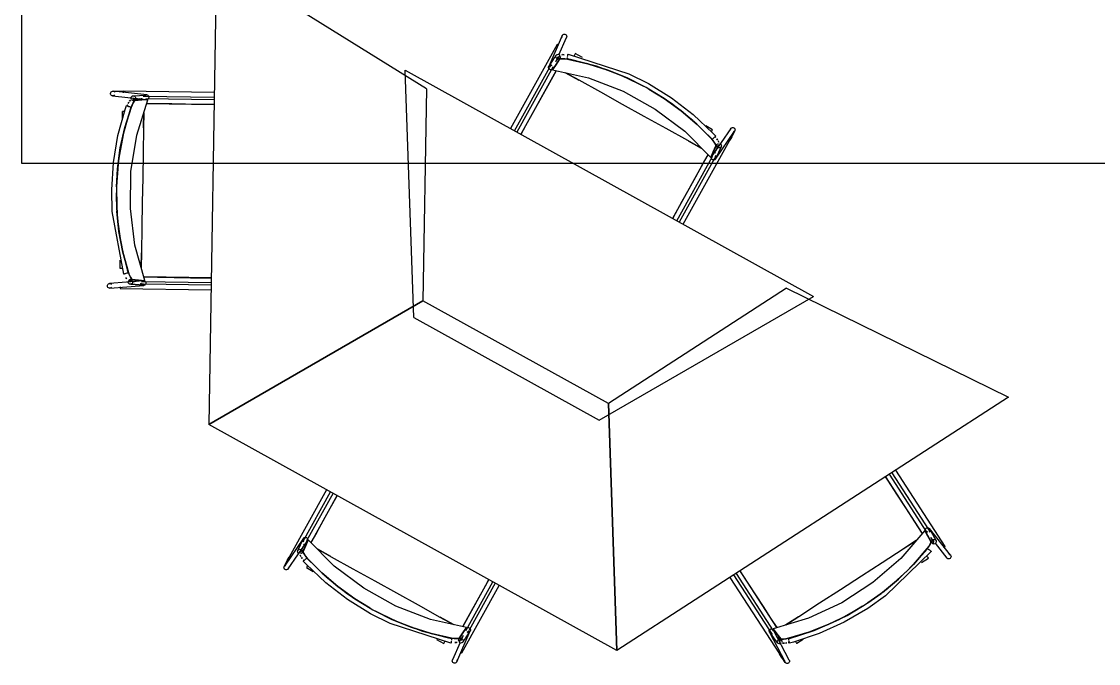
# Model space of a CAD drawing. Header units: metres. Extents: x 2.5 to 42.6, y 0.9 to 31.9.
# Drawn here: x 34.3 to 35.3, y 22.286 to 22.882 of the extents above; entities that cross this region are included whole.
import ezdxf

# ---------------------------------------------------------------- set-up
doc = ezdxf.new("R2010")
doc.units = ezdxf.units.M
for name, color, linetype in [('ARREDI', 9, 'Continuous'), ('PARETI_STRUTTURE', 7, 'Continuous'), ('WAYFINDING_RIQUADRI', 7, 'Continuous')]:
    doc.layers.add(name, color=color, linetype=linetype)

msp = doc.modelspace()

# ---------------------------------------------------------------- linework, layer by layer
at = {"layer": 'ARREDI'}
for points in [[(34.67579, 22.81917), (34.48086, 22.94046), (34.47386, 22.50741)], [(34.79713, 22.8603), (34.79715, 22.86028)], [(34.79789, 22.85988), (34.79745, 22.86013), (34.79718, 22.86027)], [(34.8019, 22.86686), (34.80172, 22.86758), (34.80182, 22.86833), (34.8019, 22.86855), (34.8019, 22.86857), (34.80215, 22.86898), (34.80269, 22.8695), (34.80339, 22.86979), (34.80414, 22.86983), (34.80486, 22.86961), (34.80546, 22.86915), (34.80587, 22.86854)], [(34.80587, 22.86853), (34.80605, 22.86781), (34.80596, 22.86706), (34.80587, 22.86684), (34.80587, 22.86682), (34.80562, 22.86641), (34.80508, 22.86589)], [(34.79587, 22.84421), (34.79667, 22.84541), (34.79999, 22.85033)], [(34.79608, 22.84822), (34.7959, 22.84894), (34.79598, 22.84968), (34.79621, 22.85021), (34.79631, 22.85035), (34.79678, 22.85081), (34.79684, 22.85083), (34.79752, 22.85111), (34.79826, 22.85114), (34.79898, 22.85092), (34.79958, 22.85046)], [(34.79847, 22.85955), (34.79789, 22.85987)], [(34.8016, 22.85075), (34.80246, 22.85082), (34.80371, 22.85076)], [(34.8037, 22.85077), (34.80239, 22.85083)], [(34.80688, 22.84898), (34.807, 22.84972), (34.80711, 22.85037), (34.8072, 22.85087), (34.80725, 22.85115), (34.80725, 22.85119), (34.80725, 22.85118), (34.80721, 22.85094)], [(34.81389, 22.85171), (34.81376, 22.85148), (34.81352, 22.85106), (34.8132, 22.85048), (34.81284, 22.84984)], [(34.78931, 22.838), (34.78913, 22.83872), (34.78923, 22.83947), (34.78931, 22.83969), (34.78931, 22.83971), (34.78956, 22.84012), (34.79011, 22.84064), (34.7908, 22.84093), (34.79155, 22.84097), (34.79227, 22.84075)], [(34.79944, 22.84649), (34.79614, 22.84159), (34.79286, 22.83667), (34.82625, 22.82916), (34.85828, 22.81696), (34.88825, 22.80034), (34.91557, 22.77965), (34.93964, 22.75531), (34.94207, 22.7607), (34.94447, 22.7661), (34.94436, 22.76698), (34.94358, 22.76849), (34.94226, 22.77037), (34.94068, 22.77224)], [(34.80016, 22.8491), (34.80008, 22.84837), (34.79984, 22.84784), (34.79975, 22.84772), (34.79923, 22.84722), (34.79922, 22.84722), (34.79854, 22.84694), (34.7978, 22.84691), (34.79709, 22.84713), (34.79648, 22.84759), (34.79608, 22.84822)], [(34.79942, 22.8465), (34.8002, 22.84686), (34.80185, 22.84701), (34.80412, 22.8469), (34.80664, 22.84654)], [(34.80665, 22.84653), (34.80423, 22.84688), (34.80194, 22.84699), (34.80025, 22.84685), (34.79944, 22.84649)], [(34.80652, 22.84695), (34.80656, 22.84717), (34.80665, 22.84763), (34.80676, 22.84825)], [(34.80665, 22.84654), (34.82564, 22.84223), (34.84423, 22.83641), (34.86205, 22.82919)], [(34.86209, 22.82918), (34.84431, 22.83639), (34.82575, 22.84221), (34.8068, 22.84651)], [(34.66403, 22.60683), (34.65615, 22.83629), (35.03497, 22.62633)], [(34.79631, 22.83589), (34.79011, 22.82471), (34.78271, 22.81135), (34.77529, 22.79798), (34.7679, 22.78463), (34.76354, 22.77677)], [(34.79303, 22.83754), (34.79249, 22.83703), (34.7918, 22.83675), (34.79105, 22.83671), (34.79032, 22.83692), (34.78973, 22.83737), (34.78931, 22.838)], [(34.79286, 22.83667), (34.79326, 22.83966), (34.79286, 22.83667)], [(34.80496, 22.83395), (34.81717, 22.82717)], [(34.93089, 22.76415), (34.91837, 22.7711), (34.89824, 22.78225), (34.87805, 22.79344), (34.85784, 22.80465), (34.83764, 22.81585), (34.81752, 22.827), (34.80498, 22.83394)], [(34.86262, 22.82893), (34.87723, 22.82159)], [(34.87722, 22.8216), (34.86266, 22.82892)], [(34.383, 22.81345), (34.38266, 22.81411), (34.38257, 22.81486), (34.38275, 22.8156), (34.38315, 22.81623), (34.38375, 22.81668), (34.38446, 22.81689), (34.38496, 22.81691), (34.38521, 22.81686), (34.38589, 22.81656), (34.38643, 22.81604)], [(34.38628, 22.81327), (34.38568, 22.81283), (34.38497, 22.8126), (34.38447, 22.8126), (34.38422, 22.81265), (34.38354, 22.81294), (34.383, 22.81345)], [(34.39448, 22.81605), (34.39447, 22.81538)], [(34.39449, 22.8169), (34.39449, 22.81691), (34.39449, 22.81685), (34.39449, 22.81656), (34.39448, 22.81605)], [(34.4018, 22.80989), (34.40171, 22.81064), (34.40186, 22.81136), (34.40226, 22.812), (34.40283, 22.81244), (34.40289, 22.81247), (34.40354, 22.81267), (34.40369, 22.81268), (34.40426, 22.81262), (34.40494, 22.81232), (34.40549, 22.8118)], [(34.40549, 22.8118), (34.40582, 22.81114), (34.40592, 22.81039), (34.40577, 22.80965), (34.40538, 22.80903), (34.40479, 22.80858), (34.40478, 22.80857), (34.4041, 22.80836), (34.40395, 22.80835), (34.40336, 22.8084), (34.40268, 22.80871), (34.40214, 22.80922)], [(34.40333, 22.80957), (34.40762, 22.80988), (34.40927, 22.80999)], [(34.41085, 22.8101), (34.41181, 22.81017)], [(34.41404, 22.81211), (34.41444, 22.81274), (34.41504, 22.81319), (34.41576, 22.81342), (34.41624, 22.81342), (34.41626, 22.81342), (34.41649, 22.81337), (34.41717, 22.81308), (34.41772, 22.81257)], [(34.41772, 22.81256), (34.41805, 22.8119), (34.41815, 22.81115), (34.41797, 22.81041), (34.41757, 22.80979), (34.41697, 22.80933), (34.41626, 22.80911)], [(34.6758, 22.81918), (34.67262, 22.62233)], [(34.88213, 22.81888), (34.89639, 22.8102), (34.91219, 22.79875), (34.92698, 22.78607), (34.9407, 22.77224)], [(34.94059, 22.77235), (34.9269, 22.78614), (34.91212, 22.7988), (34.89637, 22.81021), (34.88214, 22.81887)], [(34.38808, 22.72817), (34.38903, 22.74485), (34.39169, 22.76416), (34.39593, 22.78319), (34.40167, 22.8018)], [(34.40162, 22.80166), (34.3959, 22.78309), (34.39169, 22.76409), (34.38902, 22.74481), (34.38808, 22.72818)], [(34.39738, 22.80358), (34.39764, 22.80348), (34.39811, 22.80331), (34.39874, 22.80308), (34.39943, 22.80281), (34.40013, 22.80256)], [(34.39851, 22.80431), (34.39811, 22.80331)], [(34.39812, 22.80331), (34.39852, 22.80431)], [(34.399, 22.80551), (34.39953, 22.80654)], [(34.39962, 22.80675), (34.39904, 22.80561)], [(34.40005, 22.80756), (34.40101, 22.80895)], [(34.40102, 22.80898), (34.40008, 22.80763)], [(34.40013, 22.80257), (34.40073, 22.80235), (34.40116, 22.80219), (34.40138, 22.80211)], [(34.40263, 22.64222), (34.40852, 22.64161), (34.41439, 22.64103), (34.40531, 22.67403), (34.401, 22.70803), (34.40156, 22.7423), (34.40696, 22.77614), (34.41711, 22.80883), (34.41121, 22.80843), (34.40531, 22.80801), (34.40459, 22.8075), (34.40363, 22.80611), (34.40259, 22.80405), (34.40168, 22.80179)], [(34.40167, 22.8018), (34.40263, 22.80417), (34.40366, 22.80619), (34.40462, 22.80753), (34.40531, 22.80803)], [(34.40574, 22.80992), (34.40574, 22.8099)], [(34.41499, 22.80969), (34.41711, 22.80883)], [(34.4782, 22.80445), (34.46526, 22.80466), (34.45232, 22.80487), (34.4394, 22.80508), (34.42649, 22.80529), (34.41606, 22.80545)], [(34.39572, 22.79808), (34.39499, 22.79809), (34.39434, 22.7981), (34.39384, 22.7981), (34.39357, 22.79812)], [(34.41342, 22.79695), (34.41319, 22.78264), (34.41282, 22.75964), (34.41245, 22.73654), (34.41207, 22.71343), (34.4117, 22.69034), (34.41132, 22.66734), (34.4111, 22.65301)], [(34.41321, 22.78302), (34.41343, 22.79696)], [(34.94021, 22.77924), (34.94057, 22.77989), (34.94089, 22.78046), (34.94113, 22.78089), (34.94125, 22.78111)], [(34.95795, 22.78116), (34.95809, 22.7819), (34.95832, 22.78233), (34.95832, 22.78234), (34.95847, 22.78254), (34.95906, 22.78299), (34.95977, 22.78323)], [(34.95976, 22.78324), (34.96051, 22.78322), (34.96121, 22.78294), (34.96178, 22.78244), (34.96215, 22.78179), (34.96226, 22.78105), (34.96212, 22.78032), (34.96189, 22.77989), (34.96189, 22.77987), (34.96174, 22.77968), (34.96115, 22.77922), (34.96044, 22.77899)], [(34.9187, 22.7709), (34.9309, 22.76415)], [(34.9407, 22.77224), (34.94235, 22.77028), (34.94363, 22.76842), (34.94438, 22.76695), (34.94449, 22.76609)], [(34.9421, 22.77324), (34.94163, 22.77281), (34.94128, 22.7725), (34.94112, 22.77235)], [(34.94429, 22.77519), (34.94408, 22.77501), (34.94371, 22.77466), (34.94321, 22.77423), (34.94265, 22.77373), (34.94211, 22.77323)], [(34.9437, 22.77467), (34.94439, 22.77384)], [(34.94431, 22.77521), (34.94432, 22.77522)], [(34.94523, 22.77285), (34.94602, 22.77171)], [(34.94603, 22.77172), (34.9453, 22.77276)], [(34.94655, 22.77096), (34.94731, 22.76946)], [(34.94734, 22.76943), (34.94659, 22.77091)], [(34.95666, 22.77188), (34.95607, 22.7722)], [(34.95739, 22.77147), (34.95741, 22.77146), (34.95735, 22.77148), (34.9571, 22.77164), (34.95666, 22.77189)], [(34.94371, 22.76023), (34.94332, 22.75936)], [(34.94678, 22.76712), (34.94503, 22.76319), (34.94436, 22.76167)], [(34.94773, 22.76416), (34.94698, 22.76418), (34.94627, 22.76444), (34.9457, 22.76493), (34.94534, 22.76557), (34.94522, 22.76629), (34.94522, 22.7663), (34.94536, 22.76701), (34.94541, 22.76715), (34.94573, 22.76764), (34.94631, 22.76809), (34.94702, 22.76833)], [(34.94777, 22.76832), (34.94848, 22.76805), (34.94905, 22.76757), (34.94943, 22.76693), (34.94954, 22.7662), (34.94954, 22.76614), (34.9494, 22.76548), (34.94934, 22.76534), (34.94902, 22.76486), (34.94844, 22.7644), (34.94773, 22.76416)], [(34.90438, 22.6987), (34.90702, 22.70347), (34.9133, 22.71479), (34.91958, 22.72611), (34.92584, 22.7374), (34.93211, 22.7487), (34.93715, 22.75783)], [(34.9414, 22.75678), (34.93963, 22.75532)], [(34.94264, 22.75301), (34.94189, 22.75303), (34.9412, 22.7533), (34.94063, 22.7538), (34.94027, 22.75446), (34.94014, 22.75519), (34.94028, 22.75593)], [(34.94341, 22.75697), (34.94398, 22.75647), (34.94434, 22.75582), (34.94447, 22.75508), (34.94431, 22.75435), (34.94409, 22.75392), (34.94409, 22.7539), (34.94394, 22.75371), (34.94336, 22.75325), (34.94265, 22.75301)], [(34.38839, 22.70623), (34.38799, 22.72258)], [(34.38799, 22.72256), (34.38838, 22.70627)], [(34.38843, 22.70564), (34.39044, 22.68656), (34.39402, 22.66745), (34.39915, 22.6487)], [(34.3992, 22.64856), (34.39406, 22.66734), (34.39045, 22.68649), (34.38843, 22.70561)], [(34.4111, 22.65299), (34.41134, 22.66695)], [(34.39122, 22.65251), (34.39119, 22.65251)], [(34.39122, 22.65251), (34.39149, 22.65251), (34.39197, 22.65249), (34.39263, 22.65248), (34.39338, 22.65246)], [(34.39763, 22.64784), (34.39694, 22.6476), (34.39623, 22.64738), (34.39559, 22.64717), (34.39512, 22.647), (34.39485, 22.64692), (34.39481, 22.64691), (34.39482, 22.64691), (34.39505, 22.64698)], [(34.39685, 22.64396), (34.39741, 22.64278)], [(34.39739, 22.64284), (34.39686, 22.64398)], [(34.3989, 22.64825), (34.39867, 22.64818), (34.39823, 22.64803), (34.39763, 22.64784)], [(34.40632, 22.64014), (34.40489, 22.64028), (34.39899, 22.6409)], [(34.40264, 22.6422), (34.40194, 22.64273), (34.40104, 22.6441), (34.40008, 22.64614), (34.39919, 22.64856)], [(34.3992, 22.64856), (34.40003, 22.64627), (34.40101, 22.64418), (34.40192, 22.64277), (34.40263, 22.64222)], [(34.39998, 22.64163), (34.40066, 22.6419), (34.40125, 22.64193), (34.4014, 22.64192), (34.40208, 22.64168), (34.40209, 22.64168), (34.40266, 22.64121), (34.40303, 22.64057), (34.40316, 22.63983), (34.40304, 22.6391), (34.40269, 22.63843)], [(34.41439, 22.64103), (34.41156, 22.63999), (34.41439, 22.64103)], [(34.41346, 22.64444), (34.42623, 22.64423), (34.44151, 22.644), (34.4568, 22.64375), (34.47205, 22.6435), (34.47607, 22.64343)], [(34.41425, 22.64053), (34.41483, 22.64006), (34.41522, 22.63942), (34.41536, 22.63869), (34.41525, 22.63794), (34.41489, 22.63728)], [(34.3835, 22.63481), (34.38295, 22.63431), (34.38225, 22.63404), (34.382, 22.634), (34.3815, 22.63403), (34.38079, 22.63426), (34.38022, 22.63474), (34.37983, 22.63538), (34.37968, 22.63611), (34.37979, 22.63686), (34.38015, 22.63751)], [(34.38016, 22.63752), (34.38071, 22.63802), (34.38141, 22.63828), (34.38166, 22.63833), (34.38216, 22.6383), (34.38286, 22.63806), (34.38343, 22.63759)], [(34.39155, 22.63455), (34.39153, 22.63404), (34.39153, 22.63374), (34.39153, 22.63369), (34.39153, 22.6337)], [(34.39156, 22.63522), (34.39155, 22.63455)], [(34.40269, 22.63844), (34.40213, 22.63794), (34.40144, 22.63766), (34.40085, 22.63763), (34.4007, 22.63764), (34.40008, 22.63785), (34.40002, 22.63788), (34.39945, 22.63835), (34.39908, 22.63899), (34.39895, 22.63973)], [(34.41489, 22.63728), (34.41434, 22.63678), (34.41364, 22.63652), (34.41339, 22.63647), (34.41289, 22.6365), (34.41218, 22.63674), (34.41161, 22.63721), (34.41122, 22.63785), (34.41107, 22.63859)], [(35.01005, 22.63392), (34.84481, 22.5269)], [(35.01004, 22.63391), (35.21621, 22.53289), (34.85268, 22.29744)], [(34.85268, 22.29745), (34.8448, 22.5269), (34.67261, 22.62234)], [(34.83622, 22.5114), (35.03497, 22.62633)], [(34.66403, 22.60684), (34.83622, 22.51139)], [(34.84481, 22.52689), (34.85268, 22.29745), (34.47386, 22.5074)], [(35.13607, 22.40638), (35.12912, 22.4171), (35.12082, 22.42992), (35.1125, 22.44277), (35.1042, 22.45557), (35.10202, 22.45894)], [(34.59253, 22.44088), (34.58625, 22.42956), (34.57998, 22.41825), (34.57372, 22.40696), (34.56866, 22.39784)], [(35.13887, 22.40921), (35.13894, 22.40996), (35.13926, 22.41064), (35.13978, 22.41117), (35.14046, 22.41149), (35.14121, 22.41156)], [(35.14121, 22.41156), (35.14194, 22.41136), (35.14255, 22.41095), (35.14271, 22.41077), (35.14271, 22.41075), (35.14298, 22.41034), (35.14317, 22.40961), (35.1431, 22.40886), (35.14278, 22.4082), (35.14225, 22.40766)], [(34.70638, 22.30917), (34.70969, 22.31407), (34.71296, 22.31899), (34.67957, 22.3265), (34.64755, 22.3387), (34.61756, 22.35532), (34.59026, 22.37601), (34.56619, 22.40035), (34.56376, 22.39496), (34.56135, 22.38956), (34.56146, 22.38868), (34.56224, 22.38717), (34.56356, 22.38529), (34.56514, 22.38342)], [(34.56241, 22.39869), (34.56184, 22.39919), (34.56148, 22.39984), (34.56136, 22.40058), (34.56151, 22.40131), (34.56173, 22.40174), (34.56173, 22.40176), (34.56188, 22.40195), (34.56247, 22.40241), (34.56318, 22.40265)], [(34.56318, 22.40265), (34.56393, 22.40263), (34.56462, 22.40236), (34.56519, 22.40186), (34.56555, 22.4012), (34.56568, 22.40047), (34.56554, 22.39973)], [(34.56443, 22.39888), (34.56619, 22.40034)], [(35.14394, 22.39862), (35.14116, 22.40385), (35.13837, 22.40905), (35.11604, 22.38314), (35.09021, 22.36061), (35.06143, 22.34197), (35.03032, 22.32761), (34.99751, 22.31783), (35.00114, 22.31315), (35.00476, 22.30849), (35.00559, 22.30818), (35.00729, 22.30815), (35.00957, 22.30843), (35.01196, 22.30894)], [(35.13838, 22.40906), (35.14082, 22.4073), (35.13838, 22.40906)], [(35.14361, 22.40285), (35.14429, 22.40158), (35.14706, 22.39634)], [(35.14663, 22.39657), (35.14591, 22.39675), (35.1453, 22.39717), (35.14494, 22.39764), (35.14487, 22.39778), (35.14469, 22.39848), (35.14476, 22.39921), (35.14509, 22.39988), (35.14562, 22.40039), (35.14631, 22.40071), (35.14705, 22.40078)], [(35.14705, 22.40078), (35.14777, 22.4006), (35.14839, 22.40019), (35.14875, 22.39971), (35.14882, 22.39957), (35.149, 22.39894), (35.149, 22.39888), (35.14893, 22.39814), (35.14859, 22.39748), (35.14807, 22.39696)], [(34.55805, 22.38734), (34.55734, 22.38761), (34.55677, 22.38809), (34.5564, 22.38873), (34.55629, 22.38946), (34.55629, 22.38952), (34.55643, 22.39018), (34.55648, 22.39032), (34.5568, 22.3908), (34.55738, 22.39126), (34.55809, 22.3915)], [(34.55809, 22.3915), (34.55884, 22.39148), (34.55955, 22.39122), (34.56012, 22.39073), (34.56048, 22.39009), (34.56061, 22.38937), (34.56061, 22.38936), (34.56047, 22.38865), (34.56041, 22.38851), (34.56009, 22.38802), (34.55951, 22.38757), (34.5588, 22.38733)], [(34.55905, 22.38854), (34.5608, 22.39247), (34.56148, 22.39399)], [(34.56212, 22.39543), (34.56251, 22.3963)], [(34.58713, 22.38476), (34.57492, 22.39151)], [(34.57493, 22.39151), (34.58746, 22.38456), (34.60758, 22.37341), (34.62778, 22.36222), (34.64798, 22.35101), (34.66818, 22.33981), (34.6883, 22.32866), (34.70084, 22.32172)], [(35.00943, 22.32139), (35.02146, 22.32918), (35.04076, 22.34168), (35.06014, 22.35423), (35.07954, 22.3668), (35.09891, 22.37934), (35.11823, 22.39186), (35.13026, 22.39965)], [(35.09919, 22.3515), (35.11391, 22.36379), (35.12778, 22.37743), (35.1405, 22.39212)], [(35.14059, 22.39224), (35.12785, 22.37751), (35.11397, 22.36384), (35.09922, 22.35152)], [(35.13027, 22.39966), (35.11855, 22.39208)], [(35.14058, 22.39224), (35.14203, 22.39421), (35.14321, 22.39619), (35.14388, 22.39774), (35.14395, 22.39862)], [(35.14395, 22.39864), (35.1439, 22.39778), (35.14326, 22.39625), (35.14211, 22.39431), (35.14059, 22.39224)], [(35.14101, 22.39216), (35.14119, 22.39203), (35.14155, 22.39173), (35.14207, 22.39134)], [(35.14206, 22.39134), (35.14264, 22.39089), (35.14323, 22.39043), (35.14375, 22.39002), (35.14416, 22.38972), (35.14438, 22.38954), (35.14441, 22.38951), (35.14439, 22.38954), (35.14421, 22.38968)], [(35.15592, 22.39333), (35.15648, 22.39369)], [(35.15648, 22.3937), (35.15691, 22.39397), (35.15716, 22.39414), (35.15721, 22.39417), (35.15719, 22.39416)], [(34.54843, 22.38419), (34.54841, 22.3842), (34.54847, 22.38418), (34.54872, 22.38402), (34.54916, 22.38377)], [(34.54917, 22.38378), (34.54975, 22.38346)], [(34.55848, 22.38623), (34.55923, 22.38475)], [(34.55928, 22.3847), (34.55851, 22.3862)], [(34.56059, 22.38281), (34.5598, 22.38395)], [(34.5598, 22.38394), (34.56052, 22.3829)], [(34.56513, 22.38342), (34.56347, 22.38538), (34.5622, 22.38724), (34.56145, 22.38871), (34.56134, 22.38957)], [(34.56212, 22.38099), (34.56142, 22.38182)], [(34.56152, 22.38045), (34.5615, 22.38044)], [(34.56153, 22.38047), (34.56174, 22.38065), (34.56212, 22.38098), (34.56262, 22.38143), (34.56317, 22.38193), (34.56371, 22.38243)], [(34.56372, 22.38242), (34.56419, 22.38285), (34.56454, 22.38316), (34.56471, 22.38331)], [(34.62369, 22.33678), (34.60943, 22.34546), (34.59364, 22.35691), (34.57885, 22.36959), (34.56512, 22.38342)], [(34.56523, 22.38331), (34.57892, 22.36952), (34.5937, 22.35686), (34.60945, 22.34545), (34.62369, 22.33679)], [(35.14175, 22.38342), (35.14161, 22.38365), (35.14135, 22.38405), (35.14099, 22.38461), (35.14059, 22.38523)], [(35.16036, 22.38258), (35.15964, 22.38276), (35.15903, 22.38319), (35.15886, 22.38337), (35.15886, 22.38339), (35.1586, 22.3838), (35.1584, 22.38453)], [(35.16075, 22.38687), (35.16148, 22.38669), (35.16209, 22.38626), (35.16225, 22.38608), (35.16225, 22.38606), (35.16252, 22.38565), (35.16271, 22.38493), (35.16264, 22.38419), (35.16232, 22.38351), (35.16179, 22.38297), (35.1611, 22.38265), (35.16036, 22.38258)], [(34.54606, 22.37242), (34.54531, 22.37244), (34.54461, 22.37272), (34.54405, 22.37322), (34.54367, 22.37387), (34.54356, 22.37461), (34.5437, 22.37534), (34.54393, 22.37577), (34.54393, 22.37579), (34.54409, 22.37598), (34.54467, 22.37644), (34.54538, 22.37667)], [(34.54788, 22.3745), (34.54774, 22.37376), (34.5475, 22.37333), (34.5475, 22.37332), (34.54735, 22.37312), (34.54677, 22.37267), (34.54606, 22.37243)], [(34.56561, 22.37642), (34.56525, 22.37577), (34.56493, 22.3752), (34.5647, 22.37477), (34.56457, 22.37454)], [(34.96712, 22.371), (34.97415, 22.36014), (34.98119, 22.34928), (34.9882, 22.33843), (34.99523, 22.3276), (35.0009, 22.31883)], [(34.70952, 22.31977), (34.71571, 22.33095), (34.72311, 22.34431), (34.73053, 22.35768), (34.7337, 22.36339)], [(35.08537, 22.34171), (35.09799, 22.35062)], [(35.09798, 22.35062), (35.08537, 22.3417)], [(34.6432, 22.32673), (34.62859, 22.33407)], [(34.6286, 22.33406), (34.64316, 22.32674)], [(35.08066, 22.33866), (35.06629, 22.33016), (35.04876, 22.32162), (35.03061, 22.31452), (35.01196, 22.30893)], [(35.0121, 22.30897), (35.03071, 22.31457), (35.04882, 22.32165), (35.06632, 22.33018), (35.08065, 22.33866)], [(34.64374, 22.32648), (34.66151, 22.31927), (34.68007, 22.31345), (34.69903, 22.30915)], [(34.69917, 22.30912), (34.68019, 22.31343), (34.66159, 22.31925), (34.64377, 22.32647)], [(34.70086, 22.32171), (34.68865, 22.32849)], [(35.02112, 22.32897), (35.00941, 22.32138)], [(34.70996, 22.31145), (34.70915, 22.31025), (34.70583, 22.30533)], [(34.71297, 22.31899), (34.71257, 22.316), (34.71297, 22.31899)], [(34.71279, 22.31812), (34.71333, 22.31863), (34.71403, 22.31891), (34.71478, 22.31895), (34.7155, 22.31874), (34.7161, 22.31829), (34.71651, 22.31766)], [(34.71651, 22.31766), (34.71669, 22.31694), (34.71659, 22.31619), (34.71651, 22.31597), (34.71651, 22.31595), (34.71626, 22.31554), (34.71572, 22.31502), (34.71502, 22.31473), (34.71427, 22.31469), (34.71355, 22.31491)], [(34.9965, 22.31345), (34.99575, 22.31344), (34.99504, 22.31369), (34.99446, 22.31415), (34.99418, 22.31456), (34.99408, 22.31479), (34.99395, 22.31552), (34.99407, 22.31626)], [(34.99407, 22.31626), (34.99445, 22.31691), (34.99501, 22.3174), (34.99571, 22.31766), (34.99646, 22.31768), (34.99717, 22.31744), (34.99775, 22.31697)], [(34.99798, 22.31559), (34.99752, 22.31783)], [(35.00182, 22.3095), (35.00091, 22.31068)], [(34.69194, 22.30395), (34.69206, 22.30418), (34.6923, 22.3046), (34.69262, 22.30518), (34.69298, 22.30582)], [(34.69894, 22.30668), (34.69882, 22.30594), (34.69871, 22.30529), (34.69863, 22.30479), (34.69857, 22.30451), (34.69857, 22.30447), (34.69857, 22.30448), (34.69861, 22.30472)], [(34.6993, 22.30871), (34.69926, 22.30849), (34.69918, 22.30803), (34.69906, 22.30741)], [(34.69917, 22.30913), (34.70159, 22.30878), (34.70388, 22.30867), (34.70557, 22.30881), (34.70638, 22.30917)], [(34.7064, 22.30916), (34.70561, 22.3088), (34.70397, 22.30865), (34.70171, 22.30876), (34.69918, 22.30912)], [(34.70423, 22.30491), (34.70337, 22.30484), (34.70212, 22.3049)], [(34.70212, 22.30489), (34.70343, 22.30483)], [(34.70566, 22.30656), (34.70574, 22.30729), (34.70598, 22.30782), (34.70608, 22.30794), (34.70659, 22.30844), (34.7066, 22.30844), (34.70728, 22.30872), (34.70802, 22.30875), (34.70873, 22.30853), (34.70934, 22.30807), (34.70974, 22.30744)], [(34.70975, 22.30744), (34.70993, 22.30672), (34.70985, 22.30598), (34.70961, 22.30545), (34.70951, 22.30531), (34.70904, 22.30485), (34.70898, 22.30483), (34.7083, 22.30455), (34.70757, 22.30452), (34.70685, 22.30474), (34.70625, 22.3052)], [(35.00516, 22.30453), (35.00459, 22.30403), (35.0039, 22.30376), (35.00316, 22.30374), (35.00247, 22.30396), (35.00241, 22.30399), (35.0019, 22.30442), (35.0018, 22.30455), (35.00152, 22.30506), (35.00138, 22.3058), (35.00152, 22.30652)], [(35.00152, 22.30652), (35.00188, 22.30718), (35.00245, 22.30768), (35.00314, 22.30796), (35.00389, 22.30797), (35.00459, 22.30775), (35.00459, 22.30773), (35.00515, 22.30729), (35.00524, 22.30716), (35.00553, 22.30665), (35.00565, 22.30593), (35.00553, 22.30519)], [(35.00457, 22.30598), (35.00192, 22.30936)], [(35.01195, 22.30893), (35.00945, 22.3084), (35.0072, 22.30814), (35.00555, 22.30817), (35.00475, 22.30849)], [(35.00635, 22.30439), (35.008, 22.30436)], [(35.00807, 22.30437), (35.00639, 22.3044)], [(35.00899, 22.30447), (35.01025, 22.30463)], [(35.01035, 22.30465), (35.00922, 22.30451)], [(35.01268, 22.30514), (35.01161, 22.30492)], [(35.01163, 22.30491), (35.01268, 22.30513)], [(35.01217, 22.30722), (35.01202, 22.30783), (35.01191, 22.30829), (35.01185, 22.30851)], [(35.01268, 22.30513), (35.01253, 22.30579), (35.01235, 22.30651)], [(35.01287, 22.30435), (35.01287, 22.30432), (35.01287, 22.30438), (35.0128, 22.30464)], [(35.01836, 22.30606), (35.01876, 22.30544), (35.01912, 22.3049), (35.01938, 22.30448), (35.01952, 22.30426)], [(34.70735, 22.29611), (34.70793, 22.29579)], [(34.70793, 22.29578), (34.70838, 22.29553), (34.70864, 22.29539)], [(34.70869, 22.29536), (34.70867, 22.29538)], [(35.00341, 22.29456), (35.0034, 22.29455)], [(35.00345, 22.29458), (35.0037, 22.29475), (35.00413, 22.29503)], [(35.00412, 22.29502), (35.00469, 22.29538)], [(34.69995, 22.28713), (34.69977, 22.28785), (34.69987, 22.2886), (34.69995, 22.28882), (34.69995, 22.28884), (34.7002, 22.28925), (34.70074, 22.28977)], [(34.70392, 22.2888), (34.7041, 22.28808), (34.70401, 22.28733), (34.70392, 22.28711), (34.70392, 22.28709), (34.70367, 22.28668), (34.70313, 22.28616), (34.70244, 22.28587), (34.70169, 22.28583), (34.70096, 22.28605), (34.70037, 22.28651), (34.69995, 22.28712)], [(35.01268, 22.28693), (35.01232, 22.28628), (35.01174, 22.2858), (35.01104, 22.28553), (35.01029, 22.28552), (35.00958, 22.28575), (35.009, 22.28623), (35.00872, 22.28663), (35.00872, 22.28664), (35.00863, 22.28686), (35.00849, 22.2876), (35.00861, 22.28834)], [(35.01171, 22.28951), (35.01229, 22.28904), (35.01257, 22.28864), (35.01257, 22.28862), (35.01266, 22.2884), (35.0128, 22.28767), (35.01268, 22.28693)]]:
    msp.add_lwpolyline(points, dxfattribs=at)
msp.add_lwpolyline([(34.47387, 22.5074), (34.67262, 22.62233)], close=True, dxfattribs=at)
at = {"layer": 'PARETI_STRUTTURE'}
for points in [[(34.79713, 22.8603), (34.75383, 22.78216)], [(34.8019, 22.86856), (34.78932, 22.8397)], [(34.79878, 22.85057), (34.80588, 22.86684)], [(34.78931, 22.83969), (34.78987, 22.84032), (34.78994, 22.84043), (34.79, 22.84054), (34.79007, 22.84065), (34.79014, 22.84076), (34.79023, 22.84087), (34.7903, 22.84099), (34.79037, 22.84108), (34.79044, 22.84119), (34.7905, 22.8413), (34.79057, 22.84142), (34.79064, 22.84153), (34.79071, 22.84164), (34.79078, 22.84175), (34.79085, 22.84186), (34.79094, 22.84197), (34.791, 22.84208), (34.79107, 22.84219), (34.79114, 22.8423), (34.79121, 22.84242), (34.79128, 22.84253), (34.79135, 22.84264), (34.79142, 22.84275), (34.79149, 22.84286), (34.79156, 22.84297), (34.79164, 22.84308), (34.79171, 22.84318), (34.79178, 22.84329), (34.79185, 22.8434), (34.79192, 22.84351), (34.79199, 22.84362), (34.79206, 22.84374), (34.79213, 22.84385), (34.7922, 22.84396), (34.79228, 22.84407), (34.79235, 22.84418), (34.79242, 22.84429), (34.79249, 22.8444), (34.79256, 22.84451), (34.79263, 22.84462), (34.7927, 22.84474), (34.79277, 22.84485), (34.79284, 22.84496), (34.79291, 22.84507), (34.79299, 22.84518), (34.79306, 22.84528), (34.79313, 22.84539), (34.7932, 22.8455), (34.79327, 22.84561), (34.79334, 22.84572), (34.79341, 22.84583), (34.79348, 22.84594), (34.79355, 22.84605), (34.79362, 22.84617), (34.7937, 22.84628), (34.79377, 22.84639), (34.79384, 22.8465), (34.79391, 22.84661), (34.79398, 22.84672), (34.79405, 22.84683), (34.79412, 22.84694), (34.79419, 22.84705), (34.79425, 22.84717), (34.79434, 22.84728), (34.79441, 22.84737), (34.79448, 22.84749), (34.79455, 22.8476), (34.79462, 22.84771), (34.79469, 22.84782), (34.79475, 22.84793), (34.79482, 22.84804), (34.79489, 22.84815), (34.79496, 22.84826), (34.79505, 22.84837), (34.79512, 22.84849), (34.79519, 22.8486), (34.79525, 22.84871), (34.79532, 22.84882), (34.79539, 22.84893), (34.79546, 22.84904), (34.79553, 22.84915), (34.7956, 22.84926), (34.79567, 22.84937), (34.79575, 22.84947), (34.79582, 22.84958), (34.79589, 22.84969), (34.79596, 22.8498), (34.79603, 22.84992), (34.7961, 22.85003), (34.79617, 22.85014), (34.79623, 22.85021)], [(34.80726, 22.85119), (34.86373, 22.83314), (34.8818, 22.82404)], [(34.82058, 22.84804), (34.8139, 22.85175)], [(34.7905, 22.83939), (34.79193, 22.84196)], [(34.79984, 22.84784), (34.79351, 22.83798)], [(34.79627, 22.84481), (34.79813, 22.84908)], [(34.79758, 22.84706), (34.79708, 22.84616)], [(34.8797, 22.82026), (34.85719, 22.8313), (34.83369, 22.84002), (34.80944, 22.84634), (34.80652, 22.84692)], [(34.75761, 22.78005), (34.79039, 22.83919)], [(34.79319, 22.83915), (34.75978, 22.77886)], [(34.76356, 22.77676), (34.79634, 22.83588)], [(34.79328, 22.83797), (34.79371, 22.83895)], [(34.9411, 22.77233), (34.92305, 22.78981), (34.90337, 22.80535), (34.88222, 22.81885), (34.87969, 22.82026)], [(34.8818, 22.82404), (34.90327, 22.8107), (34.92333, 22.79528), (34.94173, 22.77796), (34.94433, 22.77523)], [(34.38447, 22.8126), (34.41577, 22.80911)], [(34.38467, 22.81695), (34.38602, 22.81698), (34.38763, 22.81698), (34.3909, 22.81695), (34.39449, 22.81691)], [(34.41625, 22.81341), (34.38495, 22.8169)], [(34.47885, 22.81555), (34.3945, 22.81691)], [(34.40369, 22.81267), (34.41544, 22.81324)], [(34.41299, 22.81228), (34.47878, 22.81121)], [(34.38368, 22.72545), (34.38535, 22.75067), (34.38951, 22.77562), (34.39614, 22.80001), (34.39733, 22.80359)], [(34.4014, 22.80211), (34.39449, 22.77795), (34.39003, 22.75327), (34.38807, 22.72827), (34.38801, 22.72538)], [(34.41564, 22.80892), (34.41551, 22.80892), (34.41538, 22.80891), (34.41525, 22.80891), (34.41511, 22.80889), (34.41499, 22.80889), (34.41485, 22.80888), (34.41472, 22.80888), (34.4146, 22.80886), (34.41446, 22.80886), (34.41433, 22.80885), (34.41419, 22.80885), (34.41407, 22.80885), (34.41393, 22.80884), (34.41381, 22.80884), (34.41367, 22.80882), (34.41354, 22.80882), (34.41342, 22.80881), (34.41328, 22.80881), (34.41315, 22.8088), (34.41301, 22.8088), (34.41289, 22.80878), (34.41275, 22.80878), (34.41263, 22.80877), (34.4125, 22.80877), (34.41236, 22.80877), (34.41224, 22.80875), (34.4121, 22.80875), (34.41197, 22.80874), (34.41183, 22.80874), (34.41171, 22.80873), (34.41158, 22.80873), (34.41144, 22.80871), (34.41132, 22.80871), (34.41118, 22.8087), (34.41106, 22.8087), (34.41092, 22.80868), (34.41079, 22.80868), (34.41067, 22.80868), (34.41053, 22.80867), (34.4104, 22.80867), (34.41026, 22.80866), (34.41014, 22.80866), (34.41, 22.80864), (34.40988, 22.80864), (34.40975, 22.80863), (34.40961, 22.80863), (34.40949, 22.80861), (34.40935, 22.80861), (34.40922, 22.80861), (34.40908, 22.8086), (34.40896, 22.8086), (34.40882, 22.80859), (34.40869, 22.80859), (34.40857, 22.80857), (34.40843, 22.80857), (34.40831, 22.80856), (34.40817, 22.80856), (34.40804, 22.80855), (34.4079, 22.80855), (34.40778, 22.80855), (34.40765, 22.80853), (34.40751, 22.80853), (34.40739, 22.80852), (34.40725, 22.80852), (34.40713, 22.8085), (34.40699, 22.8085), (34.40686, 22.80849), (34.40674, 22.80849), (34.4066, 22.80848), (34.40647, 22.80848), (34.40633, 22.80846), (34.40621, 22.80846), (34.40607, 22.80846), (34.40594, 22.80845), (34.40582, 22.80845), (34.40568, 22.80843), (34.40556, 22.80843), (34.40542, 22.80842), (34.40529, 22.80842), (34.40515, 22.80841), (34.40503, 22.80841), (34.40489, 22.80839), (34.40476, 22.80839), (34.40464, 22.80839), (34.4045, 22.80838), (34.40438, 22.80838), (34.40424, 22.80836), (34.40411, 22.80836), (34.40397, 22.80835), (34.40394, 22.80835)], [(34.40763, 22.80989), (34.40574, 22.80992)], [(34.47873, 22.80875), (34.41539, 22.80977)], [(34.41605, 22.80543), (34.47866, 22.80441)], [(34.39354, 22.79811), (34.39343, 22.79099)], [(34.94127, 22.78115), (34.93503, 22.78461)], [(34.95832, 22.78233), (34.94051, 22.75636)], [(34.96207, 22.78011), (34.96146, 22.77891), (34.96071, 22.77748), (34.95915, 22.77462), (34.9574, 22.77147)], [(34.9141, 22.69332), (34.95742, 22.77146)], [(34.94409, 22.75391), (34.96189, 22.77989)], [(34.94041, 22.75656), (34.94046, 22.75669), (34.94052, 22.7568), (34.94057, 22.75693), (34.94063, 22.75704), (34.94069, 22.75716), (34.94074, 22.75727), (34.9408, 22.7574), (34.94085, 22.75751), (34.94091, 22.75763), (34.94096, 22.75775), (34.94102, 22.75787), (34.94107, 22.75798), (34.94113, 22.75811), (34.9412, 22.75823), (34.94125, 22.75834), (34.94131, 22.75847), (34.94137, 22.75858), (34.94142, 22.7587), (34.94148, 22.75881), (34.94153, 22.75894), (34.94159, 22.75905), (34.94164, 22.75918), (34.9417, 22.75929), (34.94175, 22.75941), (34.94181, 22.75954), (34.94187, 22.75965), (34.94192, 22.75977), (34.94198, 22.75988), (34.94203, 22.76001), (34.94209, 22.76012), (34.94214, 22.76025), (34.9422, 22.76036), (34.94225, 22.76048), (34.94231, 22.76059), (34.94237, 22.76072), (34.94242, 22.76083), (34.94248, 22.76095), (34.94253, 22.76106), (34.94259, 22.76119), (34.94264, 22.76131), (34.9427, 22.76143), (34.94275, 22.76155), (34.94282, 22.76166), (34.94288, 22.76179), (34.94294, 22.7619), (34.94299, 22.76202), (34.94305, 22.76213), (34.9431, 22.76226), (34.94316, 22.76237), (34.94321, 22.7625), (34.94327, 22.76262), (34.94332, 22.76273), (34.94338, 22.76286), (34.94344, 22.76297), (34.94349, 22.76309), (34.94355, 22.7632), (34.9436, 22.76333), (34.94366, 22.76344), (34.94371, 22.76356), (34.94377, 22.76368), (34.94382, 22.7638), (34.94388, 22.76391), (34.94394, 22.76404), (34.94399, 22.76416), (34.94405, 22.76427), (34.9441, 22.7644), (34.94416, 22.76451), (34.94421, 22.76463), (34.94427, 22.76475), (34.94432, 22.76487), (34.94438, 22.76498), (34.94445, 22.76511), (34.9445, 22.76522), (34.94456, 22.76534), (34.94462, 22.76545), (34.94467, 22.76558), (34.94473, 22.7657), (34.94478, 22.76581), (34.94484, 22.76594), (34.94489, 22.76605), (34.94495, 22.76618), (34.945, 22.76629), (34.94506, 22.76641), (34.94512, 22.76652), (34.94517, 22.76665), (34.94523, 22.76676), (34.94528, 22.76688), (34.94534, 22.767), (34.94539, 22.76712), (34.94541, 22.76715)], [(34.94934, 22.76534), (34.94432, 22.7547)], [(34.94504, 22.76318), (34.94596, 22.76482)], [(34.93713, 22.75785), (34.90435, 22.69872)], [(34.90815, 22.69662), (34.94127, 22.75638)], [(34.94462, 22.75732), (34.91031, 22.69542)], [(34.3948, 22.6469), (34.38415, 22.70522), (34.38368, 22.72545)], [(34.38801, 22.72538), (34.38886, 22.70032), (34.39223, 22.67548), (34.39806, 22.65112), (34.39891, 22.64825)], [(34.39131, 22.66014), (34.39119, 22.6525)], [(34.41305, 22.6408), (34.38166, 22.63833)], [(34.40125, 22.64194), (34.41292, 22.64099)], [(34.403, 22.64031), (34.40489, 22.64028)], [(34.41204, 22.64016), (34.47599, 22.63913)], [(34.47606, 22.64346), (34.41345, 22.64447)], [(34.382, 22.63401), (34.41339, 22.63648)], [(34.39153, 22.63369), (34.47588, 22.63233)], [(34.4134, 22.63648), (34.41259, 22.63667), (34.41245, 22.63669), (34.41233, 22.6367), (34.41219, 22.63672), (34.41206, 22.63672), (34.41194, 22.63673), (34.4118, 22.63674), (34.41167, 22.63676), (34.41153, 22.63676), (34.41141, 22.63677), (34.41127, 22.63679), (34.41115, 22.6368), (34.41102, 22.6368), (34.41088, 22.63681), (34.41076, 22.63683), (34.41062, 22.63684), (34.41049, 22.63684), (34.41037, 22.63685), (34.41023, 22.63687), (34.4101, 22.63688), (34.40996, 22.63688), (34.40984, 22.6369), (34.4097, 22.63691), (34.40958, 22.63692), (34.40945, 22.63694), (34.40931, 22.63694), (34.40919, 22.63695), (34.40905, 22.63697), (34.40892, 22.63698), (34.4088, 22.63698), (34.40866, 22.63699), (34.40853, 22.63701), (34.4084, 22.63702), (34.40827, 22.63702), (34.40813, 22.63704), (34.40801, 22.63705), (34.40788, 22.63706), (34.40774, 22.63706), (34.40762, 22.63708), (34.40748, 22.63709), (34.40735, 22.6371), (34.40723, 22.6371), (34.40709, 22.63712), (34.40696, 22.63713), (34.40683, 22.63715), (34.4067, 22.63716), (34.40658, 22.63716), (34.40644, 22.63717), (34.40631, 22.63719), (34.40617, 22.6372), (34.40605, 22.6372), (34.40591, 22.63722), (34.40578, 22.63723), (34.40566, 22.63724), (34.40552, 22.63724), (34.4054, 22.63726), (34.40526, 22.63727), (34.40513, 22.63729), (34.40501, 22.63729), (34.40487, 22.6373), (34.40474, 22.63731), (34.4046, 22.63733), (34.40448, 22.63733), (34.40435, 22.63734), (34.40421, 22.63735), (34.40409, 22.63737), (34.40395, 22.63738), (34.40383, 22.63738), (34.40369, 22.6374), (34.40356, 22.63741), (34.40344, 22.63742), (34.4033, 22.63742), (34.40317, 22.63744), (34.40303, 22.63745), (34.40291, 22.63747), (34.40278, 22.63747), (34.40265, 22.63748), (34.40252, 22.63749), (34.40238, 22.63751), (34.40226, 22.63751), (34.40212, 22.63752), (34.40199, 22.63754), (34.40187, 22.63755), (34.40173, 22.63756), (34.4016, 22.63756), (34.40146, 22.63758), (34.40134, 22.63759), (34.40121, 22.6376), (34.40108, 22.6376), (34.40095, 22.63762), (34.40087, 22.63763)], [(34.41311, 22.63767), (34.41016, 22.63771)], [(34.47595, 22.63666), (34.41333, 22.63767)], [(35.14041, 22.40759), (35.10564, 22.46127)], [(35.10771, 22.46262), (35.14176, 22.41005)], [(35.15721, 22.39416), (35.11135, 22.46497)], [(35.102, 22.45892), (35.13604, 22.40635)], [(34.58314, 22.44684), (34.54841, 22.38419)], [(34.5612, 22.39834), (34.58692, 22.44474)], [(34.58909, 22.44355), (34.56455, 22.39927)], [(34.56869, 22.39781), (34.59287, 22.44144)], [(35.16226, 22.38607), (35.14271, 22.41076)], [(35.14271, 22.41076), (35.143, 22.40999), (35.14306, 22.40986), (35.14313, 22.40975), (35.1432, 22.40964), (35.14325, 22.40953), (35.14332, 22.4094), (35.14338, 22.40929), (35.14345, 22.40918), (35.14352, 22.40907), (35.14357, 22.40895), (35.14364, 22.40883), (35.1437, 22.40872), (35.14377, 22.40861), (35.14384, 22.40849), (35.14389, 22.40838), (35.14396, 22.40826), (35.14403, 22.40815), (35.14409, 22.40803), (35.14415, 22.40792), (35.14421, 22.40781), (35.14428, 22.4077), (35.14435, 22.40757), (35.1444, 22.40746), (35.14447, 22.40735), (35.14453, 22.40724), (35.1446, 22.40711), (35.14467, 22.407), (35.14472, 22.40689), (35.14479, 22.40678), (35.14485, 22.40667), (35.14492, 22.40654), (35.14499, 22.40643), (35.14504, 22.40632), (35.14511, 22.40621), (35.14518, 22.40608), (35.14524, 22.40597), (35.14531, 22.40586), (35.14536, 22.40575), (35.14543, 22.40563), (35.1455, 22.40551), (35.14556, 22.4054), (35.14563, 22.40529), (35.14568, 22.40517), (35.14575, 22.40506), (35.14582, 22.40495), (35.14588, 22.40483), (35.14595, 22.40471), (35.146, 22.4046), (35.14607, 22.40449), (35.14614, 22.40438), (35.1462, 22.40425), (35.14627, 22.40414), (35.14632, 22.40403), (35.14639, 22.40392), (35.14646, 22.40379), (35.14652, 22.40368), (35.14659, 22.40357), (35.14665, 22.40346), (35.14671, 22.40333), (35.14678, 22.40322), (35.14684, 22.40311), (35.1469, 22.403), (35.14697, 22.40289), (35.14703, 22.40276), (35.1471, 22.40265), (35.14715, 22.40254), (35.14722, 22.40243), (35.14729, 22.40231), (35.14735, 22.4022), (35.14742, 22.40208), (35.14749, 22.40197), (35.14754, 22.40185), (35.14761, 22.40174), (35.14767, 22.40163), (35.14774, 22.40151), (35.14781, 22.40139), (35.14786, 22.40128), (35.14793, 22.40117), (35.14799, 22.40106), (35.14806, 22.40093), (35.14813, 22.40082), (35.14818, 22.40071), (35.14825, 22.4006), (35.14831, 22.40047), (35.14838, 22.40036), (35.14845, 22.40025), (35.1485, 22.40014), (35.14857, 22.40001), (35.14864, 22.3999), (35.1487, 22.39979), (35.14874, 22.39972)], [(34.56173, 22.40175), (34.54393, 22.37577)], [(34.55648, 22.39032), (34.56151, 22.40096)], [(35.14494, 22.39764), (35.13922, 22.40786)], [(35.13932, 22.40807), (35.13999, 22.40722)], [(35.14188, 22.40986), (35.14348, 22.40739)], [(35.14395, 22.40222), (35.14684, 22.39858)], [(35.14532, 22.4), (35.14475, 22.40089)], [(34.5475, 22.37333), (34.56531, 22.3993)], [(34.56078, 22.39248), (34.55986, 22.39084)], [(34.56542, 22.3991), (34.56536, 22.39897), (34.56531, 22.39886), (34.56525, 22.39873), (34.56519, 22.39862), (34.56514, 22.3985), (34.56508, 22.39839), (34.56503, 22.39826), (34.56497, 22.39815), (34.56492, 22.39803), (34.56486, 22.39791), (34.56481, 22.39779), (34.56475, 22.39768), (34.56469, 22.39755), (34.56464, 22.39743), (34.56457, 22.39732), (34.56451, 22.39719), (34.56446, 22.39708), (34.5644, 22.39696), (34.56435, 22.39685), (34.56429, 22.39672), (34.56424, 22.39661), (34.56418, 22.39648), (34.56412, 22.39637), (34.56407, 22.39625), (34.56401, 22.39614), (34.56396, 22.39601), (34.5639, 22.39589), (34.56385, 22.39578), (34.56379, 22.39565), (34.56374, 22.39554), (34.56368, 22.39541), (34.56362, 22.3953), (34.56357, 22.39518), (34.56351, 22.39507), (34.56346, 22.39494), (34.5634, 22.39483), (34.56335, 22.39471), (34.56329, 22.3946), (34.56324, 22.39447), (34.56318, 22.39435), (34.56312, 22.39423), (34.56307, 22.39411), (34.563, 22.394), (34.56294, 22.39387), (34.56289, 22.39376), (34.56283, 22.39364), (34.56278, 22.39353), (34.56272, 22.3934), (34.56267, 22.39329), (34.56261, 22.39316), (34.56256, 22.39305), (34.5625, 22.39293), (34.56244, 22.3928), (34.56239, 22.39269), (34.56233, 22.39257), (34.56228, 22.39246), (34.56222, 22.39233), (34.56217, 22.39222), (34.56211, 22.3921), (34.56206, 22.39198), (34.562, 22.39186), (34.56194, 22.39175), (34.56189, 22.39162), (34.56183, 22.39151), (34.56178, 22.39139), (34.56172, 22.39126), (34.56167, 22.39115), (34.56161, 22.39103), (34.56156, 22.39091), (34.5615, 22.39079), (34.56144, 22.39068), (34.56137, 22.39055), (34.56132, 22.39044), (34.56126, 22.39032), (34.56121, 22.39021), (34.56115, 22.39008), (34.5611, 22.38996), (34.56104, 22.38985), (34.56099, 22.38972), (34.56093, 22.38961), (34.56087, 22.38948), (34.56082, 22.38937), (34.56076, 22.38925), (34.56071, 22.38914), (34.56065, 22.38901), (34.5606, 22.3889), (34.56054, 22.38878), (34.56049, 22.38866), (34.56043, 22.38854), (34.56042, 22.38851)], [(35.08302, 22.34016), (35.10336, 22.35482), (35.12212, 22.37146), (35.13909, 22.38988), (35.141, 22.39218)], [(35.14785, 22.39729), (35.15887, 22.38339)], [(34.54375, 22.37555), (34.54437, 22.37675), (34.54512, 22.37818), (34.54667, 22.38104), (34.54841, 22.38419)], [(34.62402, 22.33161), (34.60255, 22.34496), (34.5825, 22.36038), (34.56409, 22.3777), (34.5615, 22.38043)], [(34.56473, 22.38333), (34.58278, 22.36585), (34.60245, 22.35031), (34.6236, 22.33681), (34.62613, 22.3354)], [(35.14441, 22.38952), (35.10191, 22.34818), (35.08538, 22.33652)], [(35.13536, 22.37924), (35.14178, 22.38339)], [(34.56455, 22.37451), (34.57079, 22.37105)], [(35.00093, 22.31885), (34.96689, 22.37141)], [(34.73367, 22.36341), (34.70949, 22.31977)], [(34.71263, 22.31651), (34.73746, 22.36131)], [(34.95754, 22.36536), (35.0034, 22.29455)], [(34.99694, 22.31249), (34.96118, 22.36771)], [(34.96325, 22.36906), (34.9977, 22.31588)], [(34.70869, 22.29536), (34.74341, 22.35802)], [(34.73962, 22.36011), (34.71543, 22.31647)], [(35.01185, 22.30854), (35.03575, 22.31624), (35.05874, 22.32629), (35.08058, 22.3386), (35.08303, 22.34016)], [(34.69856, 22.30447), (34.64209, 22.32252), (34.62402, 22.33162)], [(34.62612, 22.3354), (34.64864, 22.32436), (34.67214, 22.31564), (34.69639, 22.30932), (34.6993, 22.30874)], [(35.08538, 22.33652), (35.0635, 22.32385), (35.04046, 22.31341), (35.01652, 22.30533), (35.01288, 22.30433)], [(34.70392, 22.2871), (34.71651, 22.31596)], [(34.70598, 22.30782), (34.71232, 22.31768)], [(34.70955, 22.31085), (34.70769, 22.30658)], [(34.71651, 22.31597), (34.71596, 22.31534), (34.71589, 22.31523), (34.71582, 22.31512), (34.71575, 22.31501), (34.71568, 22.3149), (34.7156, 22.31479), (34.71553, 22.31467), (34.71546, 22.31458), (34.71539, 22.31447), (34.71532, 22.31436), (34.71525, 22.31424), (34.71518, 22.31413), (34.71511, 22.31402), (34.71504, 22.31391), (34.71497, 22.3138), (34.71489, 22.31369), (34.71482, 22.31358), (34.71475, 22.31347), (34.71468, 22.31336), (34.71461, 22.31324), (34.71454, 22.31313), (34.71447, 22.31302), (34.7144, 22.31291), (34.71433, 22.3128), (34.71426, 22.31269), (34.71418, 22.31258), (34.71411, 22.31248), (34.71404, 22.31237), (34.71397, 22.31226), (34.7139, 22.31215), (34.71383, 22.31204), (34.71376, 22.31192), (34.71369, 22.31181), (34.71362, 22.3117), (34.71354, 22.31159), (34.71347, 22.31148), (34.7134, 22.31137), (34.71333, 22.31126), (34.71326, 22.31115), (34.71319, 22.31104), (34.71312, 22.31092), (34.71305, 22.31081), (34.71298, 22.3107), (34.71291, 22.31059), (34.71283, 22.31048), (34.71276, 22.31038), (34.71269, 22.31027), (34.71262, 22.31016), (34.71255, 22.31005), (34.71248, 22.30994), (34.71241, 22.30983), (34.71235, 22.30972), (34.71228, 22.30961), (34.71221, 22.30949), (34.71212, 22.30938), (34.71205, 22.30927), (34.71198, 22.30916), (34.71191, 22.30905), (34.71185, 22.30894), (34.71178, 22.30883), (34.71171, 22.30872), (34.71164, 22.30861), (34.71157, 22.30849), (34.71148, 22.30838), (34.71141, 22.30829), (34.71135, 22.30817), (34.71128, 22.30806), (34.71121, 22.30795), (34.71114, 22.30784), (34.71107, 22.30773), (34.711, 22.30762), (34.71093, 22.30751), (34.71086, 22.3074), (34.71078, 22.30729), (34.71071, 22.30717), (34.71064, 22.30706), (34.71057, 22.30695), (34.7105, 22.30684), (34.71043, 22.30673), (34.71036, 22.30662), (34.71029, 22.30651), (34.71022, 22.3064), (34.71015, 22.30629), (34.71007, 22.30619), (34.71, 22.30608), (34.70993, 22.30597), (34.70986, 22.30586), (34.70979, 22.30574), (34.70972, 22.30563), (34.70965, 22.30552), (34.7096, 22.30545)], [(34.71254, 22.31769), (34.71211, 22.3167)], [(34.71533, 22.31627), (34.71389, 22.3137)], [(34.99419, 22.31456), (35.00873, 22.28663)], [(35.0018, 22.30455), (34.99478, 22.31399)], [(35.01256, 22.28863), (34.99802, 22.31656)], [(34.99826, 22.31656), (34.99834, 22.31645), (34.99841, 22.31635), (34.99849, 22.31624), (34.99858, 22.31615), (34.99865, 22.31604), (34.99873, 22.31594), (34.9988, 22.31583), (34.99888, 22.31572), (34.99897, 22.31562), (34.99903, 22.31551), (34.99912, 22.31541), (34.9992, 22.3153), (34.99927, 22.31519), (34.99935, 22.31509), (34.99944, 22.31498), (34.99951, 22.31488), (34.99959, 22.31477), (34.99966, 22.31467), (34.99974, 22.31456), (34.99983, 22.31445), (34.9999, 22.31435), (34.99998, 22.31424), (35.00006, 22.31415), (35.00013, 22.31404), (35.00022, 22.31394), (35.0003, 22.31383), (35.00037, 22.31372), (35.00045, 22.31362), (35.00052, 22.31351), (35.0006, 22.31341), (35.00069, 22.3133), (35.00076, 22.31319), (35.00084, 22.31309), (35.00092, 22.31298), (35.00099, 22.31288), (35.00108, 22.31277), (35.00115, 22.31267), (35.00123, 22.31256), (35.00131, 22.31245), (35.00138, 22.31235), (35.00147, 22.31224), (35.00155, 22.31215), (35.00162, 22.31204), (35.0017, 22.31194), (35.00178, 22.31183), (35.00185, 22.31172), (35.00194, 22.31162), (35.00202, 22.31151), (35.00209, 22.31141), (35.00217, 22.3113), (35.00224, 22.31119), (35.00233, 22.31109), (35.00241, 22.31098), (35.00248, 22.31088), (35.00256, 22.31077), (35.00265, 22.31067), (35.00272, 22.31056), (35.0028, 22.31045), (35.00288, 22.31035), (35.00295, 22.31024), (35.00303, 22.31015), (35.0031, 22.31004), (35.00319, 22.30994), (35.00327, 22.30983), (35.00334, 22.30972), (35.00342, 22.30962), (35.00351, 22.30951), (35.00358, 22.30941), (35.00366, 22.3093), (35.00373, 22.30919), (35.00381, 22.30909), (35.0039, 22.30898), (35.00397, 22.30888), (35.00405, 22.30877), (35.00413, 22.30867), (35.0042, 22.30856), (35.00428, 22.30845), (35.00437, 22.30835), (35.00444, 22.30824), (35.00452, 22.30815), (35.00459, 22.30804), (35.00467, 22.30794), (35.00476, 22.30783), (35.00483, 22.30772), (35.00491, 22.30762), (35.00499, 22.30751), (35.00506, 22.30741), (35.00515, 22.3073), (35.00523, 22.30719), (35.00524, 22.30716)], [(34.68524, 22.30762), (34.69192, 22.30391)], [(34.70704, 22.30509), (34.69995, 22.28882)], [(34.70825, 22.3086), (34.70875, 22.3095)], [(35.00191, 22.30937), (35.00293, 22.30779)], [(35.01954, 22.30423), (35.02553, 22.30811)], [(35.00883, 22.28637), (35.00807, 22.28747), (35.00717, 22.2888), (35.00536, 22.29152), (35.0034, 22.29455)]]:
    msp.add_lwpolyline(points, dxfattribs=at)
at = {"layer": 'WAYFINDING_RIQUADRI'}
msp.add_lwpolyline([(34.3, 22.75), (35.9, 22.75), (35.9, 23.25), (34.3, 23.25)], close=True, dxfattribs=at)

doc.saveas('drawing.dxf')
